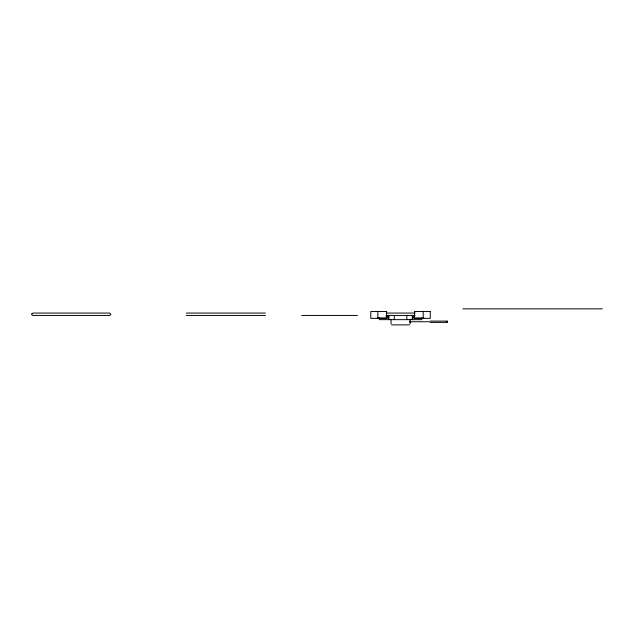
<?xml version="1.0" encoding="UTF-8"?>
<svg xmlns="http://www.w3.org/2000/svg" width="634" height="634" viewBox="0 0 634 634"><rect width="100%" height="100%" fill="white"/><g stroke="black" fill="none" stroke-linecap="round" stroke-linejoin="round"><path stroke-width="0.95" d="M409.572 324.893L391.566 324.893M447.136 321.105C445.536 322.516 448.737 322.516 447.136 321.105L430.28 321.105M462.875 308.853L602.3 308.853M186.245 313.069L265.456 313.069M386.264 313.069L415.341 313.069M186.245 315.447L265.456 315.447M301.665 315.447L357.497 315.447M386.019 315.447L415.119 315.447M385.987 316.738L388.658 316.738L388.658 318.03L377.254 318.03M412.322 316.738L414.454 316.738M412.322 318.03L423.813 318.03M410.127 321.747C410.071 319.821 410.135 323.681 410.087 321.747L427.585 321.747M428.283 321.747L429.614 321.747M430.28 322.397L447.136 322.397M423.203 311.452L423.203 318.355M421.776 317.967L421.776 319.647L379.354 319.647L379.354 317.967M412.75 316.738L412.75 318.03M412.259 315.447L412.259 319.647M410.103 319.647L410.103 323.847M406.854 315.447L406.854 319.647M394.277 315.447L394.277 319.647M391.027 319.647L391.027 323.847M388.88 315.447L388.88 319.647M388.317 316.738L388.317 318.03M377.864 311.452L377.864 318.355M31.763 313.965L31.946 314.908L32.992 315.447L109.619 315.447L110.91 314.361L109.619 313.069L32.992 313.069L31.763 313.965M386.613 311.452L370.787 311.452L370.787 318.355L386.613 318.355L386.613 311.452M430.28 311.452L414.454 311.452L414.454 318.355L430.28 318.355L430.28 311.452"/></g></svg>
